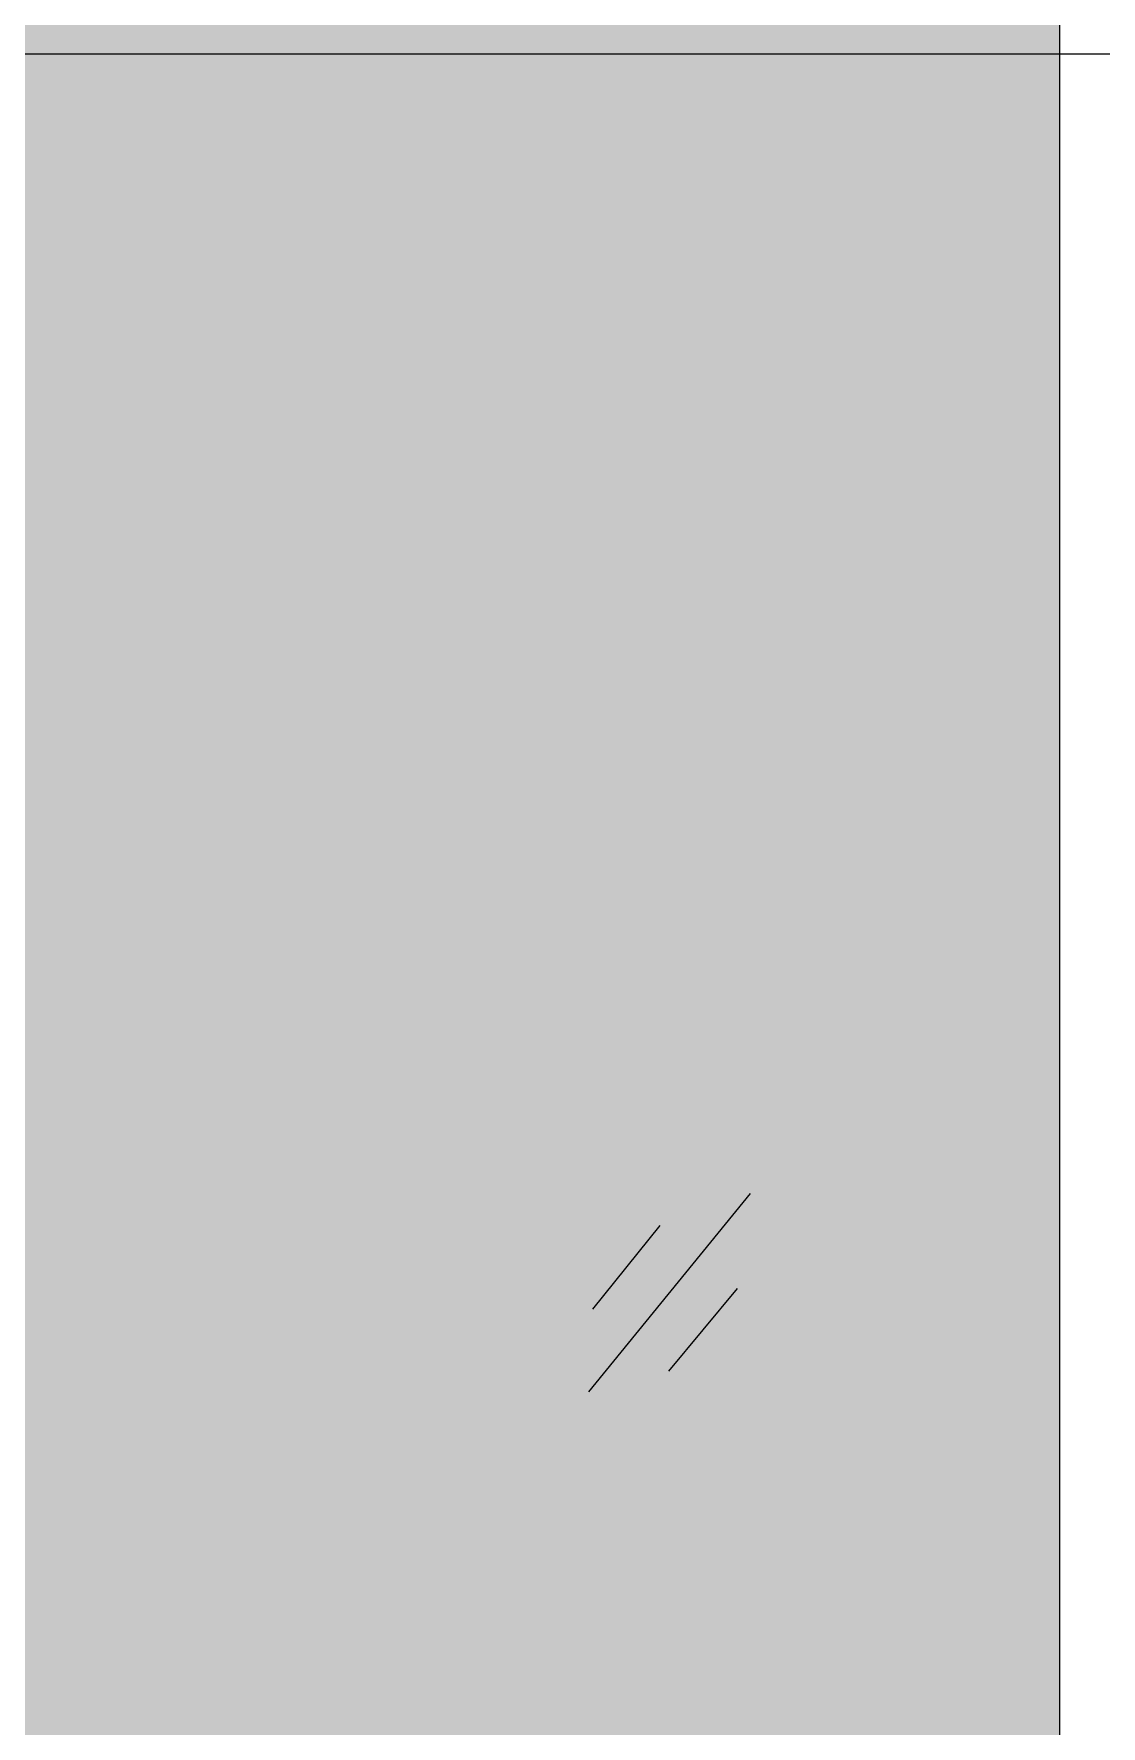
# Model space of a CAD drawing. Header units: millimetres. Extents: x -620 to 116137, y -21481 to 17722.
# Drawn here: x 6168 to 6539, y 6544 to 7134 of the extents above; entities that cross this region are included whole.
import ezdxf

# ---------------------------------------------------------------- set-up
doc = ezdxf.new("R2010")
doc.units = ezdxf.units.MM
doc.header["$LTSCALE"] = 150
doc.layers.add('1625_East Villa$0$ad-Elevation 10', color=8, linetype='Continuous')
doc.layers.add('1625_East Villa$0$ad-Furniture', color=8, linetype='Continuous')
doc.layers.add('1625_East Villa$0$ad-Glass Sectionline', color=140, linetype='Continuous', true_color=0x00bfff)

# ---------------------------------------------------------------- blocks, each defined once
blk = doc.blocks.new('1625_East Villa$0$zw$EEF9')
at = {"layer": '1625_East Villa$0$ad-Glass Sectionline'}
for points in [[(-28.16, -34.56), (28.16, 34.56)], [(-26.78, -5.81), (-3.4, 23.35)], [(-0.28, -27.4), (23.56, 1.39)]]:
    blk.add_lwpolyline(points, dxfattribs=at)
blk = doc.blocks.new('1625_East Villa$0$$ZCDB_AUDIT_GENERATED_1E8537')
at = {"layer": '1625_East Villa$0$ad-Glass Sectionline', "transparency": 33554585}
blk.add_lwpolyline([(2308.33, -1058.33), (3250, -1058.33), (3250, -1921.67), (2308.33, -1921.67)], close=True, dxfattribs=at)
blk.add_blockref('1625_East Villa$0$zw$EEF9', (2779.17, -1490))
blk = doc.blocks.new('1625_East Villa$0$$ZCDB_AUDIT_GENERATED_1E8529')
at = {"true_color": 0x7f5f3f, "transparency": 33554610}
h = blk.add_hatch(dxfattribs=at)
h.set_pattern_fill('DOTS', color=37, scale=20, angle=360)
h.set_pattern_definition([(360, (-800139.518, 271344.397), (15.875, 31.75), [0, -31.75])])
h.paths.add_polyline_path([(450, -2530), (2915, -2530), (2915, -450), (450, -450)])
at = {"layer": '1625_East Villa$0$ad-Elevation 10'}
blk.add_lwpolyline([(450, -2530), (2915, -2530), (2915, -450), (450, -450)], close=True, dxfattribs=at)
blk.add_blockref('1625_East Villa$0$$ZCDB_AUDIT_GENERATED_1E8537', (0, 0))
blk = doc.blocks.new('1625_East Villa$0$zw$2927')
at = {"layer": '1625_East Villa$0$ad-Furniture', "rotation": 359.9999999999996}
blk.add_blockref('1625_East Villa$0$$ZCDB_AUDIT_GENERATED_1E8529', (-8510, -5435), dxfattribs=at)
blk = doc.blocks.new('1625_East Villa')
at = {"layer": '1625_East Villa$0$ad-Furniture'}
blk.add_blockref('1625_East Villa$0$zw$2927', (12120, 13620), dxfattribs=at)

msp = doc.modelspace()

# ---------------------------------------------------------------- block references
msp.add_blockref('1625_East Villa', (0, 0))

doc.saveas('drawing.dxf')
